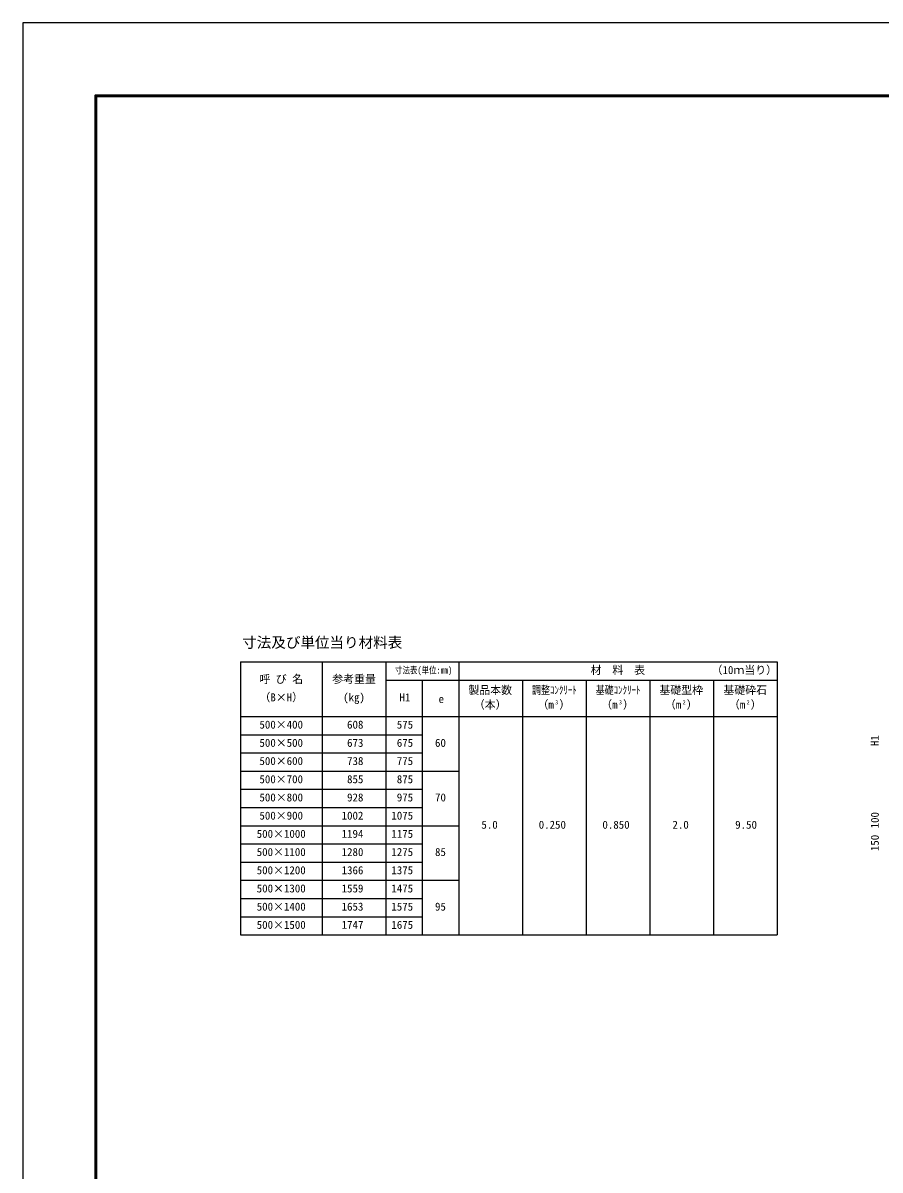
# Model space of a CAD drawing. Units: millimetres, scale not verified. Extents: x -16800 to 16800, y -5940 to 5940.
# Drawn here: x -16800 to -12089, y -363 to 5940 of the extents above; entities that cross this region are included whole.
import ezdxf
from ezdxf.enums import TextEntityAlignment as Align

# ---------------------------------------------------------------- set-up
doc = ezdxf.new("R2010")
doc.units = ezdxf.units.MM
doc.header["$LTSCALE"] = 20
for name, color, linetype, lineweight in [('0-0_DIM', 7, 'Continuous', 25), ('0-1_Defpoints', 5, 'Continuous', 25), ('0-3_HYO', 3, 'Continuous', 25), ('0-4_HYO2', 4, 'Continuous', 25), ('0-6_TXT', 7, 'Continuous', 25), ('0-7_WAKU', 3, 'Continuous', 25)]:
    doc.layers.add(name, color=color, linetype=linetype, lineweight=lineweight)
doc.styles.add('ＭＳ ゴシック', font='')
doc.styles.get('ＭＳ ゴシック').set_extended_font_data('MS Gothic')

msp = doc.modelspace()

# ---------------------------------------------------------------- linework, layer by layer
at = {"layer": '0-1_Defpoints'}
msp.add_lwpolyline([(-16800, -5940), (0, -5940), (0, 5940), (-16800, 5940)], close=True, dxfattribs=at)
at = {"layer": '0-3_HYO'}
for p, q in [((-15605.03, 2429.5), (-15605.03, 929.49)), ((-15605.03, 2429.49), (-12655.03, 2429.49)), ((-15155.03, 2429.5), (-15155.03, 929.49)), ((-14805.03, 2429.5), (-14805.03, 929.49)), ((-14405.03, 2429.5), (-14405.03, 929.49)), ((-12655.03, 2429.5), (-12655.03, 929.49)), ((-14805.03, 2329.5), (-12655.03, 2329.5)), ((-14605.03, 2329.5), (-14605.03, 929.49)), ((-14055.03, 2329.5), (-14055.03, 929.49)), ((-13705.03, 2329.5), (-13705.03, 929.49)), ((-13355.03, 2329.5), (-13355.03, 929.49)), ((-13005.03, 2329.5), (-13005.03, 929.49)), ((-15605.03, 2129.5), (-12655.03, 2129.5)), ((-15605.03, 929.49), (-12655.03, 929.49))]:
    msp.add_line(p, q, dxfattribs=at)
at = {"layer": '0-4_HYO2'}
for p, q in [((-15605.03, 2029.5), (-14605.03, 2029.5)), ((-15605.03, 1929.5), (-14605.03, 1929.5)), ((-15605.03, 1829.5), (-14405.03, 1829.5)), ((-15605.03, 1729.5), (-14605.03, 1729.5)), ((-15605.03, 1629.5), (-14605.03, 1629.5)), ((-15605.03, 1529.5), (-14405.03, 1529.5)), ((-15605.03, 1429.5), (-14605.03, 1429.5)), ((-15605.03, 1329.5), (-14605.03, 1329.5)), ((-15605.03, 1229.49), (-14405.03, 1229.49)), ((-15605.03, 1129.49), (-14605.03, 1129.49)), ((-15605.03, 1029.49), (-14605.03, 1029.49))]:
    msp.add_line(p, q, dxfattribs=at)
at = {"layer": '0-7_WAKU', "lineweight": 50}
msp.add_lwpolyline([(-16400, -5540), (-400, -5540), (-400, 5540), (-16400, 5540)], close=True, dxfattribs=at)

# ---------------------------------------------------------------- texts
at = {"layer": '0-0_DIM', "style": 'ＭＳ ゴシック'}
for s, p in [('H1', (-12082.62, 1967.13)), ('100', (-12082.62, 1514.63)), ('150', (-12082.62, 1389.63))]:
    msp.add_text(s, height=43.99, rotation=90, dxfattribs=at).set_placement(p, align=Align.BOTTOM_LEFT)
at = {"layer": '0-6_TXT', "style": 'ＭＳ ゴシック'}
for s, height, p in [('寸法及び単位当り材料表', 58.65, (-15595.03, 2489.5)), ('材  料  表', 43.99, (-13680.03, 2349.5)), ('（', 43.99, (-13015.03, 2349.5)), ('1', 43.99, (-12955.03, 2349.5)), ('0', 43.99, (-12925.03, 2349.5)), ('ｍ', 43.99, (-12895.03, 2349.5)), ('当', 43.99, (-12835.03, 2349.5)), ('り', 43.99, (-12775.03, 2349.5)), ('）', 43.99, (-12715.03, 2349.5)), ('呼 び 名', 43.99, (-15500.03, 2299.5)), ('参考重量', 43.99, (-15100.03, 2299.5)), ('製品本数', 43.99, (-14351.82, 2239.5)), ('基礎型枠', 43.99, (-13301.82, 2239.5)), ('基礎砕石', 43.99, (-12950.03, 2239.5)), ('（B×H）', 43.99, (-15500.03, 2199.5)), ('(kg)', 43.99, (-15040.03, 2199.5)), ('H1', 43.99, (-14730.53, 2199.19)), ('e', 43.99, (-14515.53, 2190.36)), ('（本）', 43.99, (-14321.82, 2159.5)), ('（m ）', 43.99, (-13971.82, 2159.5)), ('3', 21.99, (-13874.34, 2189.5)), ('（m ）', 43.99, (-13621.82, 2159.5)), ('3', 21.99, (-13524.34, 2189.5)), ('（m ）', 43.99, (-13271.82, 2159.5)), ('2', 21.99, (-13174.34, 2189.5)), ('（m ）', 43.99, (-12920.03, 2159.5)), ('2', 21.99, (-12822.54, 2189.5)), ('500×400', 43.99, (-15500.03, 2049.5)), (' 608', 43.99, (-15048.36, 2049.5)), (' 575', 43.99, (-14775.03, 2049.49)), ('500×500', 43.99, (-15500.03, 1949.5)), (' 673', 43.99, (-15048.36, 1949.5)), (' 675', 43.99, (-14775.03, 1949.49)), ('60', 43.99, (-14535.03, 1949.5)), ('500×600', 43.99, (-15500.03, 1849.5)), (' 738', 43.99, (-15048.36, 1849.5)), (' 775', 43.99, (-14775.03, 1849.49)), ('500×700', 43.99, (-15500.03, 1749.5)), (' 855', 43.99, (-15048.36, 1749.5)), (' 875', 43.99, (-14775.03, 1749.49)), ('500×800', 43.99, (-15500.03, 1649.5)), (' 928', 43.99, (-15048.36, 1649.5)), (' 975', 43.99, (-14775.03, 1649.49)), ('70', 43.99, (-14535.03, 1649.5)), ('500×900', 43.99, (-15500.03, 1549.5)), ('1002', 43.99, (-15048.36, 1549.5)), ('1075', 43.99, (-14775.03, 1549.49)), ('5.0', 43.99, (-14280.03, 1499.5)), ('0.250', 43.99, (-13965.03, 1499.5)), ('0.850', 43.99, (-13615.03, 1499.5)), ('2.0', 43.99, (-13230.03, 1499.5)), (' 9.50', 43.99, (-12915.03, 1499.5)), ('500×1000', 43.99, (-15515.03, 1449.5)), ('1194', 43.99, (-15048.36, 1449.5)), ('1175', 43.99, (-14775.03, 1449.49)), ('500×1100', 43.99, (-15515.03, 1349.5)), ('1280', 43.99, (-15048.36, 1349.5)), ('1275', 43.99, (-14775.03, 1349.49)), ('85', 43.99, (-14535.03, 1349.5)), ('500×1200', 43.99, (-15515.03, 1249.5)), ('1366', 43.99, (-15048.36, 1249.5)), ('1375', 43.99, (-14775.03, 1249.49)), ('500×1300', 43.99, (-15515.03, 1149.49)), ('1559', 43.99, (-15048.36, 1149.5)), ('1475', 43.99, (-14775.03, 1149.49)), ('500×1400', 43.99, (-15515.03, 1049.49)), ('1653', 43.99, (-15048.36, 1049.5)), ('1575', 43.99, (-14775.03, 1049.49)), ('95', 43.99, (-14535.03, 1049.49)), ('500×1500', 43.99, (-15515.03, 949.49)), ('1747', 43.99, (-15048.36, 949.5)), ('1675', 43.99, (-14775.03, 949.49))]:
    msp.add_text(s, height=height, dxfattribs=at).set_placement(p, align=Align.BOTTOM_LEFT)
at = {"layer": '0-6_TXT', "style": 'ＭＳ ゴシック', "width": 0.8}
for s, height, p in [('寸法表(単位:㎜)', 36.66, (-14755.03, 2354.5)), ('調整ｺﾝｸﾘｰﾄ', 43.99, (-14001.82, 2239.5)), ('基礎ｺﾝｸﾘｰﾄ', 43.99, (-13651.82, 2239.5))]:
    msp.add_text(s, height=height, dxfattribs=at).set_placement(p, align=Align.BOTTOM_LEFT)

doc.saveas('drawing.dxf')
